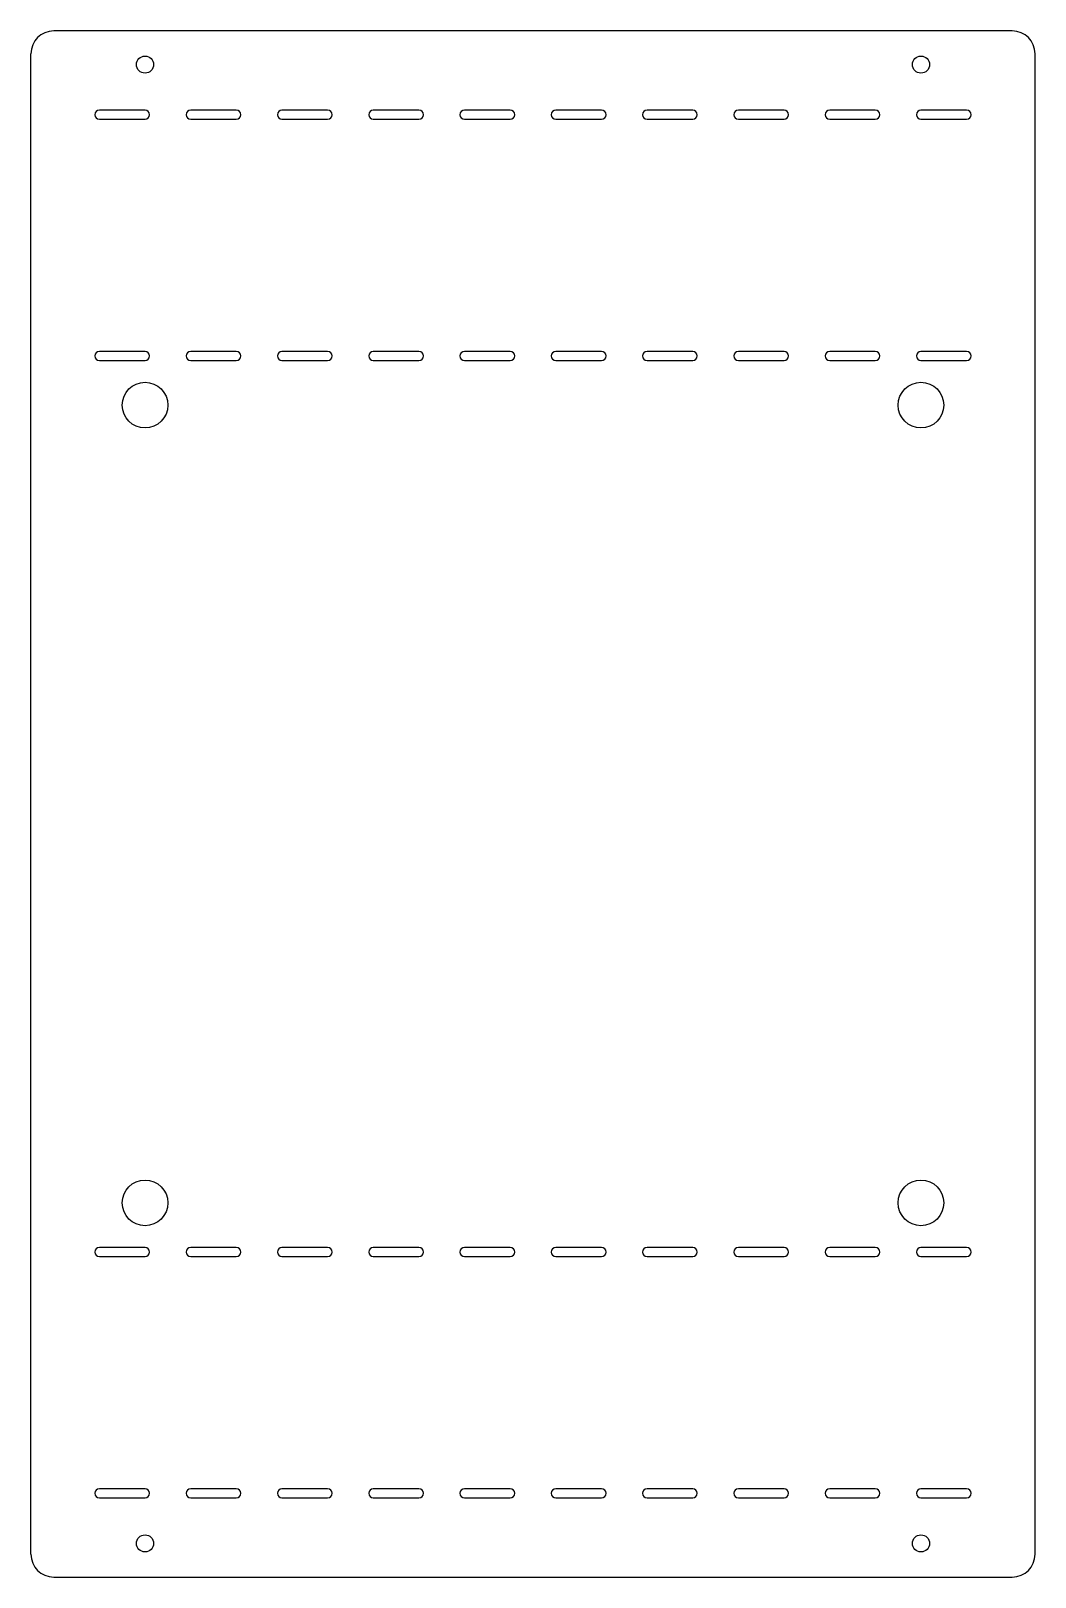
# Model space of a CAD drawing. Header units: millimetres. Extents: x -140 to 140, y -215 to 215.
import ezdxf

# ---------------------------------------------------------------- set-up
doc = ezdxf.new("R2010")
doc.units = ezdxf.units.MM

msp = doc.modelspace()

# ---------------------------------------------------------------- linework, layer by layer
at = {"color": 7, "linetype": 'Continuous', "lineweight": 25}
for p, q in [((133.35, 215.08), (-133.35, 215.08)), ((-139.7, -208.73), (-139.7, 208.73)), ((139.7, -208.73), (139.7, 208.73)), ((-107.95, 193.02), (-120.65, 193.02)), ((-120.65, 190.48), (-107.95, 190.48)), ((-82.55, 193.02), (-95.25, 193.02)), ((-95.25, 190.48), (-82.55, 190.48)), ((-57.15, 193.02), (-69.85, 193.02)), ((-69.85, 190.48), (-57.15, 190.48)), ((-31.75, 193.02), (-44.45, 193.02)), ((-44.45, 190.48), (-31.75, 190.48)), ((-6.35, 193.02), (-19.05, 193.02)), ((-19.05, 190.48), (-6.35, 190.48)), ((19.05, 193.02), (6.35, 193.02)), ((6.35, 190.48), (19.05, 190.48)), ((44.45, 193.02), (31.75, 193.02)), ((31.75, 190.48), (44.45, 190.48)), ((69.85, 193.02), (57.15, 193.02)), ((57.15, 190.48), (69.85, 190.48)), ((95.25, 193.02), (82.55, 193.02)), ((82.55, 190.48), (95.25, 190.48)), ((120.65, 193.02), (107.95, 193.02)), ((107.95, 190.48), (120.65, 190.48)), ((-107.95, 125.92), (-120.65, 125.92)), ((-82.55, 125.92), (-95.25, 125.92)), ((-57.15, 125.92), (-69.85, 125.92)), ((-31.75, 125.92), (-44.45, 125.92)), ((-6.35, 125.92), (-19.05, 125.92)), ((19.05, 125.92), (6.35, 125.92)), ((44.45, 125.92), (31.75, 125.92)), ((69.85, 125.92), (57.15, 125.92)), ((95.25, 125.92), (82.55, 125.92)), ((120.65, 125.92), (107.95, 125.92)), ((-120.65, 123.38), (-107.95, 123.38)), ((-95.25, 123.38), (-82.55, 123.38)), ((-69.85, 123.38), (-57.15, 123.38)), ((-44.45, 123.38), (-31.75, 123.38)), ((-19.05, 123.38), (-6.35, 123.38)), ((6.35, 123.38), (19.05, 123.38)), ((31.75, 123.38), (44.45, 123.38)), ((57.15, 123.38), (69.85, 123.38)), ((82.55, 123.38), (95.25, 123.38)), ((107.95, 123.38), (120.65, 123.38)), ((-107.95, -123.38), (-120.65, -123.38)), ((-82.55, -123.38), (-95.25, -123.38)), ((-57.15, -123.38), (-69.85, -123.38)), ((-31.75, -123.38), (-44.45, -123.38)), ((-6.35, -123.38), (-19.05, -123.38)), ((19.05, -123.38), (6.35, -123.38)), ((44.45, -123.38), (31.75, -123.38)), ((69.85, -123.38), (57.15, -123.38)), ((95.25, -123.38), (82.55, -123.38)), ((120.65, -123.38), (107.95, -123.38)), ((-120.65, -125.92), (-107.95, -125.92)), ((-95.25, -125.92), (-82.55, -125.92)), ((-69.85, -125.92), (-57.15, -125.92)), ((-44.45, -125.92), (-31.75, -125.92)), ((-19.05, -125.92), (-6.35, -125.92)), ((6.35, -125.92), (19.05, -125.92)), ((31.75, -125.92), (44.45, -125.92)), ((57.15, -125.92), (69.85, -125.92)), ((82.55, -125.92), (95.25, -125.92)), ((107.95, -125.92), (120.65, -125.92)), ((-107.95, -190.48), (-120.65, -190.48)), ((-120.65, -193.02), (-107.95, -193.02)), ((-82.55, -190.48), (-95.25, -190.48)), ((-95.25, -193.02), (-82.55, -193.02)), ((-57.15, -190.48), (-69.85, -190.48)), ((-69.85, -193.02), (-57.15, -193.02)), ((-31.75, -190.48), (-44.45, -190.48)), ((-44.45, -193.02), (-31.75, -193.02)), ((-6.35, -190.48), (-19.05, -190.48)), ((-19.05, -193.02), (-6.35, -193.02)), ((19.05, -190.48), (6.35, -190.48)), ((6.35, -193.02), (19.05, -193.02)), ((44.45, -190.48), (31.75, -190.48)), ((31.75, -193.02), (44.45, -193.02)), ((69.85, -190.48), (57.15, -190.48)), ((57.15, -193.02), (69.85, -193.02)), ((95.25, -190.48), (82.55, -190.48)), ((82.55, -193.02), (95.25, -193.02)), ((120.65, -190.48), (107.95, -190.48)), ((107.95, -193.02), (120.65, -193.02)), ((-133.35, -215.08), (133.35, -215.08))]:
    msp.add_line(p, q, dxfattribs=at)
for centre, radius in [((-107.95, 205.71), 2.38), ((107.95, 205.71), 2.38), ((-107.95, 110.97), 6.35), ((107.95, 110.97), 6.35), ((-107.95, -110.97), 6.35), ((107.95, -110.97), 6.35), ((-107.95, -205.71), 2.38), ((107.95, -205.71), 2.38)]:
    msp.add_circle(centre, radius, dxfattribs=at)
for centre, radius, start, end in [((-133.35, 208.73), 6.35, 90, 180), ((133.35, 208.73), 6.35, 0, 90), ((-120.65, 191.75), 1.27, 90, 270), ((-107.95, 191.75), 1.27, 270, 90), ((-95.25, 191.75), 1.27, 90, 270), ((-82.55, 191.75), 1.27, 270, 90), ((-69.85, 191.75), 1.27, 90, 270), ((-57.15, 191.75), 1.27, 270, 90), ((-44.45, 191.75), 1.27, 90, 270), ((-31.75, 191.75), 1.27, 270, 90), ((-19.05, 191.75), 1.27, 90, 270), ((-6.35, 191.75), 1.27, 270, 90), ((6.35, 191.75), 1.27, 90, 270), ((19.05, 191.75), 1.27, 270, 90), ((31.75, 191.75), 1.27, 90, 270), ((44.45, 191.75), 1.27, 270, 90), ((57.15, 191.75), 1.27, 90, 270), ((69.85, 191.75), 1.27, 270, 90), ((82.55, 191.75), 1.27, 90, 270), ((95.25, 191.75), 1.27, 270, 90), ((107.95, 191.75), 1.27, 90, 270), ((120.65, 191.75), 1.27, 270, 90), ((-120.65, 124.65), 1.27, 90, 270), ((-107.95, 124.65), 1.27, 270, 90), ((-95.25, 124.65), 1.27, 90, 270), ((-82.55, 124.65), 1.27, 270, 90), ((-69.85, 124.65), 1.27, 90, 270), ((-57.15, 124.65), 1.27, 270, 90), ((-44.45, 124.65), 1.27, 90, 270), ((-31.75, 124.65), 1.27, 270, 90), ((-19.05, 124.65), 1.27, 90, 270), ((-6.35, 124.65), 1.27, 270, 90), ((6.35, 124.65), 1.27, 90, 270), ((19.05, 124.65), 1.27, 270, 90), ((31.75, 124.65), 1.27, 90, 270), ((44.45, 124.65), 1.27, 270, 90), ((57.15, 124.65), 1.27, 90, 270), ((69.85, 124.65), 1.27, 270, 90), ((82.55, 124.65), 1.27, 90, 270), ((95.25, 124.65), 1.27, 270, 90), ((107.95, 124.65), 1.27, 90, 270), ((120.65, 124.65), 1.27, 270, 90), ((-120.65, -124.65), 1.27, 90, 270), ((-107.95, -124.65), 1.27, 270, 90), ((-95.25, -124.65), 1.27, 90, 270), ((-82.55, -124.65), 1.27, 270, 90), ((-69.85, -124.65), 1.27, 90, 270), ((-57.15, -124.65), 1.27, 270, 90), ((-44.45, -124.65), 1.27, 90, 270), ((-31.75, -124.65), 1.27, 270, 90), ((-19.05, -124.65), 1.27, 90, 270), ((-6.35, -124.65), 1.27, 270, 90), ((6.35, -124.65), 1.27, 90, 270), ((19.05, -124.65), 1.27, 270, 90), ((31.75, -124.65), 1.27, 90, 270), ((44.45, -124.65), 1.27, 270, 90), ((57.15, -124.65), 1.27, 90, 270), ((69.85, -124.65), 1.27, 270, 90), ((82.55, -124.65), 1.27, 90, 270), ((95.25, -124.65), 1.27, 270, 90), ((107.95, -124.65), 1.27, 90, 270), ((120.65, -124.65), 1.27, 270, 90), ((-120.65, -191.75), 1.27, 90, 270), ((-107.95, -191.75), 1.27, 270, 90), ((-95.25, -191.75), 1.27, 90, 270), ((-82.55, -191.75), 1.27, 270, 90), ((-69.85, -191.75), 1.27, 90, 270), ((-57.15, -191.75), 1.27, 270, 90), ((-44.45, -191.75), 1.27, 90, 270), ((-31.75, -191.75), 1.27, 270, 90), ((-19.05, -191.75), 1.27, 90, 270), ((-6.35, -191.75), 1.27, 270, 90), ((6.35, -191.75), 1.27, 90, 270), ((19.05, -191.75), 1.27, 270, 90), ((31.75, -191.75), 1.27, 90, 270), ((44.45, -191.75), 1.27, 270, 90), ((57.15, -191.75), 1.27, 90, 270), ((69.85, -191.75), 1.27, 270, 90), ((82.55, -191.75), 1.27, 90, 270), ((95.25, -191.75), 1.27, 270, 90), ((107.95, -191.75), 1.27, 90, 270), ((120.65, -191.75), 1.27, 270, 90), ((-133.35, -208.73), 6.35, 180, 270), ((133.35, -208.73), 6.35, 270, 0)]:
    msp.add_arc(centre, radius, start, end, dxfattribs=at)

doc.saveas('drawing.dxf')
